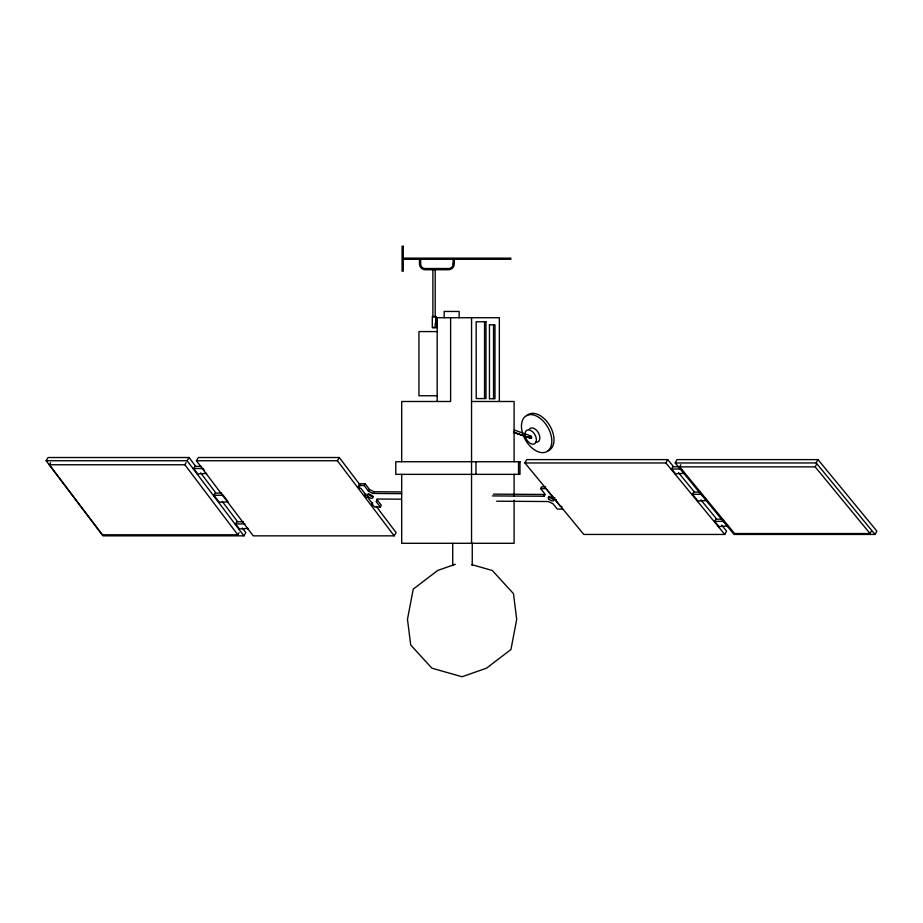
<?xml version="1.0" encoding="UTF-8"?>
<svg xmlns="http://www.w3.org/2000/svg" width="923" height="923" viewBox="0 0 923 923"><rect width="100%" height="100%" fill="white"/><g stroke="black" fill="none" stroke-linecap="round" stroke-linejoin="round"><path stroke-width="1.38" d="M492.432 495.916L544.155 496.239L544.732 493.655L540.613 488.59L541.593 486.813L545.608 486.836M376.319 501.743L377.345 500.012L381.314 505.331L380.299 507.05L376.319 501.743L376.988 499.02L401.401 499.181M721.717 525.175L726.574 531.083L724.751 534.44L583.786 534.44L524.933 462.954L526.756 459.608L667.733 459.608L673.132 466.173L671.309 469.519M544.155 496.239L545.124 494.463L493.401 494.14M524.933 462.954L665.91 462.954L667.733 459.608M675.209 462.954L677.032 459.608L817.997 459.608L876.85 531.083L875.027 534.44L734.062 534.44L675.209 462.954L816.174 462.954L875.027 534.44M674.851 473.822L684.451 473.28L684.151 473.822M871.22 531.383L870.054 533.529L734.581 533.529L679.697 466.865L680.862 464.719M692.158 494.843L693.981 491.486L678.497 472.68M697.303 501.085L706.891 500.543L706.603 501.085M701.457 494.843L701.757 494.301L692.458 494.301L697.592 500.543M714.437 521.899L716.26 518.553L700.926 499.931M718.267 526.56L727.866 526.018L727.566 526.56M723.736 521.899L724.036 521.357L714.737 521.357L718.567 526.018M816.174 462.954L817.997 459.608M679.697 466.865L815.171 466.865L816.336 464.719M242.357 528.014L245.83 532.617L243.914 535.848L102.949 535.848L46.15 460.75L48.065 457.52L189.03 457.52L195.295 465.792L193.38 469.034M239.045 532.721L237.822 534.786L102.349 534.786L49.38 464.754L50.603 462.677M46.15 460.75L187.115 460.75L189.03 457.52M49.38 464.754L184.854 464.754L186.077 462.677M376.307 506.45L396.105 532.617L394.19 535.848L253.214 535.848L196.426 460.75L198.341 457.52L339.306 457.52L359.958 484.829M197.072 473.914L206.683 473.395L206.383 473.914M202.679 469.034L202.991 468.503L204.468 470.465M213.617 495.789L215.532 492.559L200.649 472.876M218.578 502.354L228.189 501.824L227.877 502.354M222.916 495.789L223.228 495.27L227.358 500.739M235.284 524.437L237.199 521.195L222.166 501.327M238.699 528.96L248.31 528.429L247.999 528.96M244.583 524.437L244.895 523.906L235.596 523.906L239.011 528.429M196.426 460.75L337.391 460.75L339.306 457.52M359.382 485.048L358.355 486.779L359.797 486.79L358.828 485.486L359.843 483.756L365.208 483.79L369.454 489.478L374.034 491.751L401.251 491.924M358.828 485.486L364.193 485.521L365.208 483.79M372.419 502.493L371.404 504.212L372.846 504.223L367.608 497.22L366.166 497.209L364.781 495.363L365.796 493.643M401.667 493.655L373.019 493.47L368.439 491.198L369.454 489.478M373.019 493.47L374.034 491.751M455.304 564.276L437.664 570.472L413.239 589.128L407.47 619.321L410.723 645.004L431.895 668.183L462.088 676.755L486.513 668.183L510.95 649.515L516.707 619.321L513.465 593.639L492.282 570.472L471.699 564.622M437.179 327.723L436.891 317.985L436.014 316.566L432.299 316.566L432.299 327.723L435.783 327.723M437.179 322.796L436.014 322.796L436.014 316.566M437.179 323.085L435.783 323.085L435.783 316.566M489.386 324.792L494.982 324.792L494.982 398.724L489.386 398.724M432.599 327.434L435.494 327.434M437.179 331.576L418.95 331.576L418.95 395.748L437.179 395.748M471.549 401.493L514.099 401.493L514.099 461.731M194.961 466.369L201.595 466.369M672.809 466.761L679.455 466.761M202.991 468.503L193.692 468.503L197.384 473.395M693.658 492.086L700.303 492.086M215.197 493.124L221.843 493.124M223.228 495.27L213.928 495.27L218.889 501.824M715.936 519.141L722.582 519.141M236.865 521.772L243.499 521.772M540.613 488.59L545.978 488.625L546.97 489.836M364.781 495.363L366.223 495.374L360.939 488.313L359.497 488.302L358.355 486.779M555.023 497.959L553.581 497.959L548.147 491.29M556.454 499.724L555.011 499.712L560.492 506.439L561.934 506.439M496.689 501.201L548.274 501.524L552.912 503.693L557.319 509.092L562.684 509.127L561.669 507.892M380.299 507.05L374.934 507.015L371.404 504.212M513.73 432.379L531.163 438.298L513.615 432.299M513.511 432.299L530.921 438.287M514.261 429.991L530.471 435.794M815.171 466.865L870.054 533.529M684.451 473.28L680.909 468.976L671.609 468.976L675.151 473.28M705.184 498.466L706.891 500.543M665.91 462.954L724.751 534.44M337.391 460.75L394.19 535.848M187.115 460.75L243.914 535.848M184.854 464.754L237.822 534.786M364.193 485.521L368.439 491.198M518.53 461.731L518.53 474.353M514.099 474.353L514.099 495.893M514.099 500.197L514.099 543.289L401.69 543.289L401.69 474.353M499.343 401.493L499.343 317.72L437.179 317.72L437.179 401.493M493.528 324.792L493.528 398.724M489.455 324.792L489.455 398.724M484.54 321.781L484.54 398.563M475.98 461.731L475.98 474.353M472.253 543.289L472.253 565.58M471.549 317.72L471.549 543.289M459.158 317.743L459.158 311.455L444.159 311.455L444.159 317.743M452.731 543.289L452.731 565.58M450.62 317.72L450.62 401.493L401.69 401.493L401.69 461.731M435.206 269.735L435.206 317.581M435.206 323.212L435.206 327.434M432.887 269.735L432.887 317.581M524.968 434.364A7.811 4.846 60 0 1 532.998 432.149A7.811 4.846 60 0 1 534.475 443.871A7.811 4.846 60 0 1 525.187 436.187M529.733 436.221A1.373 0.854 60 0 1 530.99 436.083A1.373 0.854 60 0 1 531.66 437.86A1.373 0.854 60 0 1 530.402 437.998M530.16 437.756A1.373 0.854 60 0 1 529.802 437.144M529.11 429.414A7.811 4.846 60 0 1 538.594 433.129A7.811 4.846 60 0 1 535.744 442.198M522.614 433.395A20.687 12.841 60 0 1 538.271 417.034A20.687 12.841 60 0 1 549.081 449.778A20.687 12.841 60 0 1 523.018 434.641M526.768 415.765A20.687 12.841 60 0 1 549.543 425.261A20.687 12.841 60 0 1 548.077 450.782M373.434 496.47A3.127 1.546 30.6 0 1 370.469 495.847A3.127 1.546 30.6 0 1 368.427 493.563M554.273 498.997A3.127 1.465 28.5 0 1 551.296 498.408A3.127 1.465 28.5 0 1 549.185 496.239M453.124 263.897L453.078 264.532A4.638 4.638 0 0 1 449.086 268.524L424.684 268.524A4.638 4.638 0 0 1 420.692 264.532L420.646 259.294L453.124 259.294L453.124 263.897M403.247 246.256L402.093 246.256L402.093 271.166L403.247 271.166L403.247 259.294L419.492 259.294L419.492 263.932A5.803 5.803 0 0 0 425.284 269.735L448.486 269.735A5.803 5.803 0 0 0 454.289 263.932L454.289 259.294L510.834 259.294L510.834 258.128L403.247 258.128L403.247 246.256M485.994 321.781L476.164 321.781L476.222 398.563L485.994 398.563L485.994 321.781M519.995 461.731L395.794 461.731L395.794 474.353L519.995 474.353L519.995 461.731M367.954 496.343A3.127 1.546 30.6 0 0 372.777 497.959A3.127 1.546 30.6 0 0 369.835 494.37A3.127 1.546 30.6 0 0 367.954 496.343M548.793 499.02A3.127 1.465 28.5 0 0 553.662 500.554A3.127 1.465 28.5 0 0 550.616 497.139A3.127 1.465 28.5 0 0 548.793 499.02"/></g></svg>
